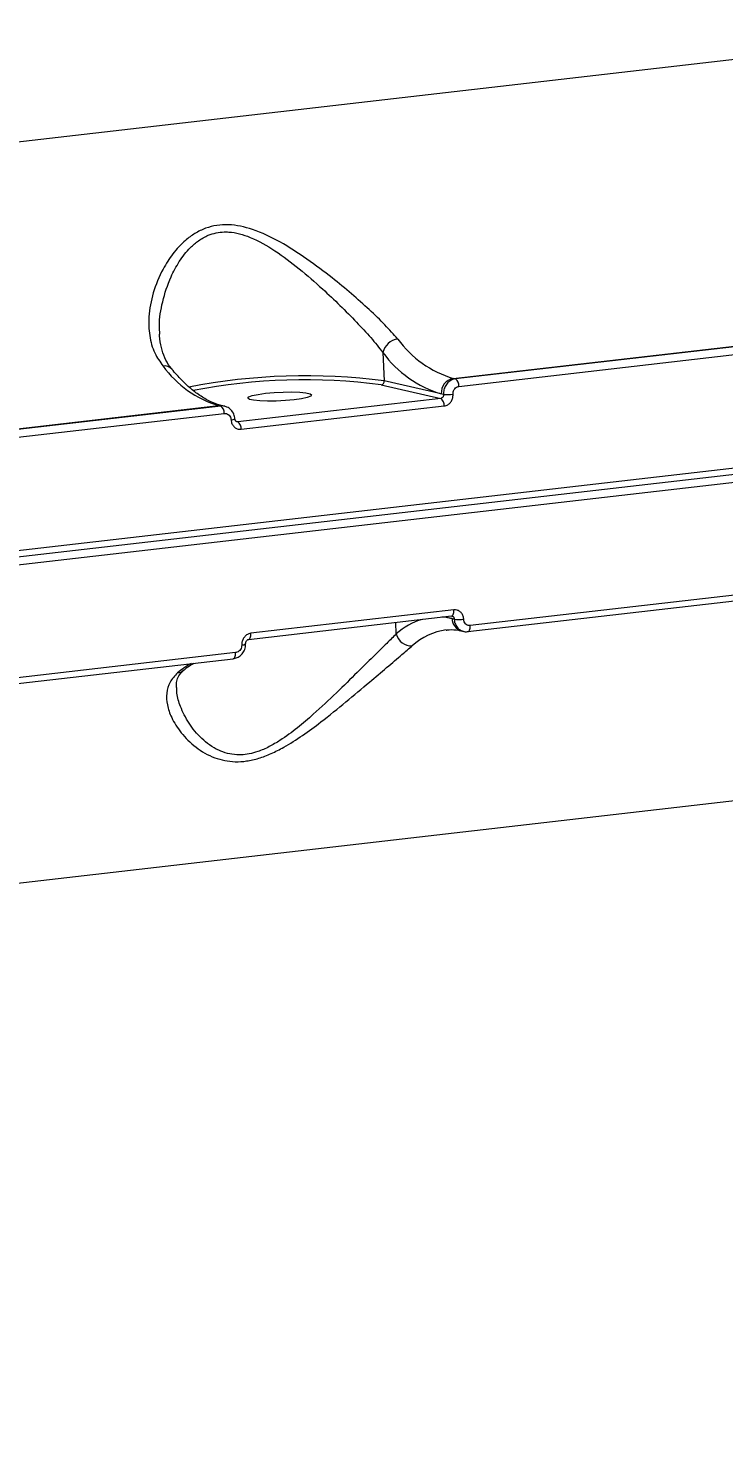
# Model space of a CAD drawing. Header units: millimetres. Extents: x -10881 to 8954, y -8695 to 5624.
# Drawn here: x 4304.5 to 4402.5, y -3540.2 to -3340.8 of the extents above; entities that cross this region are included whole.
import ezdxf

# ---------------------------------------------------------------- set-up
doc = ezdxf.new("R2010")
doc.units = ezdxf.units.MM
for name, color, linetype in [('DIKOM_ОБЪЕКТ', 7, 'Continuous'), ('DIKOM_РАЗМЕР_ЗОНА', 7, 'Continuous'), ('DIKOM_РАЗМЕР_ОБЪЕКТА', 7, 'Continuous')]:
    doc.layers.add(name, color=color, linetype=linetype)
doc.styles.add('style1', font='arial.ttf', dxfattribs={"width": 0.8})
doc.dimstyles.new('1-50', dxfattribs={"dimtxt": 300, "dimasz": 200, "dimexe": 100, "dimexo": 0, "dimgap": 100, "dimtad": 1, "dimtxsty": 'style1', "dimcen": 200, "dimclrd": 7, "dimclre": 7, "dimclrt": 7, "dimadec": 1, "dimazin": 2, "dimtfac": 1, "dimtmove": 0, "dimatfit": 2, "dimfxl": 0, "dimlwd": 25, "dimlwe": 18, "dimarcsym": 0})

# ---------------------------------------------------------------- blocks, each defined once
blk = doc.blocks.new('*D10')
at = {"layer": 'Defpoints', "color": 0, "transparency": 16777216}
for p in [(-7152.73, 2730.8), (7385.22, 911.28), (7385.22, -7693.77)]:
    blk.add_point(p, dxfattribs=at)
at = {"layer": 'DIKOM_РАЗМЕР_ОБЪЕКТА', "color": 7, "lineweight": 18, "transparency": 16777216}
for p, q in [((-7152.73, 2730.8), (-7152.73, -7793.77)), ((7385.22, 911.28), (7385.22, -7793.77))]:
    blk.add_line(p, q, dxfattribs=at)
at = {"layer": 'DIKOM_РАЗМЕР_ОБЪЕКТА', "color": 7, "lineweight": 25, "transparency": 16777216}
blk.add_line((-6952.73, -7693.77), (7185.22, -7693.77), dxfattribs=at)
at = {"layer": 'DIKOM_РАЗМЕР_ОБЪЕКТА', "color": 7, "transparency": 16777216}
for points in [[(-6952.73, -7660.43), (-6952.73, -7727.1), (-7152.73, -7693.77)], [(7185.22, -7660.43), (7185.22, -7727.1), (7385.22, -7693.77)]]:
    blk.add_solid(points, dxfattribs=at)
at = {"layer": 'DIKOM_РАЗМЕР_ОБЪЕКТА', "color": 7, "transparency": 16777216, "insert": (116.24, -7440.59), "char_height": 300, "attachment_point": 5, "style": 'style1'}
blk.add_mtext('14500', dxfattribs=at)
blk = doc.blocks.new('*D12')
at = {"layer": 'Defpoints', "color": 0, "transparency": 16777216}
for p in [(-9113.32, 3014.05), (8954.2, 2756.48), (8954.2, -8594.51)]:
    blk.add_point(p, dxfattribs=at)
at = {"layer": 'DIKOM_РАЗМЕР_ЗОНА', "color": 7, "lineweight": 18, "transparency": 16777216}
for p, q in [((-9113.32, 3014.05), (-9113.32, -8694.51)), ((8954.2, 2756.48), (8954.2, -8694.51))]:
    blk.add_line(p, q, dxfattribs=at)
at = {"layer": 'DIKOM_РАЗМЕР_ЗОНА', "color": 7, "lineweight": 25, "transparency": 16777216}
blk.add_line((-8913.32, -8594.51), (8754.2, -8594.51), dxfattribs=at)
at = {"layer": 'DIKOM_РАЗМЕР_ЗОНА', "color": 7, "transparency": 16777216}
for points in [[(-8913.32, -8561.18), (-8913.32, -8627.85), (-9113.32, -8594.51)], [(8754.2, -8561.18), (8754.2, -8627.85), (8954.2, -8594.51)]]:
    blk.add_solid(points, dxfattribs=at)
at = {"layer": 'DIKOM_РАЗМЕР_ЗОНА', "color": 7, "transparency": 16777216, "insert": (-79.56, -8341.34), "char_height": 300, "attachment_point": 5, "style": 'style1'}
blk.add_mtext('18000', dxfattribs=at)

msp = doc.modelspace()

# ---------------------------------------------------------------- linework, layer by layer
at = {"layer": 'DIKOM_ОБЪЕКТ', "color": 7, "linetype": 'Continuous', "lineweight": 15}
for p, q in [((4431.279, -3342.02), (4118.563, -3378.115)), ((4364.379, -3390.151), (4438.537, -3381.591)), ((4438.832, -3381.658), (4364.674, -3390.218)), ((4365.165, -3391.27), (4439.324, -3382.71)), ((4354.458, -3386.493), (4354.649, -3390.5)), ((4364.674, -3390.218), (4364.379, -3390.151)), ((4079.384, -3441.12), (4511.825, -3391.205)), ((4512.157, -3390.311), (4079.716, -3440.227)), ((4354.226, -3391.047), (4362.6, -3392.959)), ((4362.686, -3392.336), (4354.649, -3390.5)), ((4079.81, -3442.21), (4512.252, -3392.295)), ((4257.162, -3402.527), (4331.32, -3393.967)), ((4331.615, -3394.034), (4257.457, -3402.594)), ((4331.32, -3393.967), (4331.615, -3394.034)), ((4332.156, -3394.063), (4331.86, -3393.996)), ((4362.6, -3392.959), (4334.009, -3396.259)), ((4334.5, -3397.317), (4363.092, -3394.016)), ((4362.999, -3392.407), (4362.686, -3392.336)), ((4257.948, -3403.645), (4332.107, -3395.085)), ((4334.009, -3396.259), (4333.796, -3396.211)), ((4334.009, -3396.259), (4333.872, -3396.249)), ((4366.436, -3425.841), (4440.595, -3417.282)), ((4440.928, -3416.43), (4366.77, -3424.99)), ((4335.536, -3426.936), (4364.127, -3423.635)), ((4364.46, -3422.778), (4335.869, -3426.078)), ((4363.117, -3423.752), (4364.193, -3423.998)), ((4364.193, -3423.998), (4364.505, -3424.069)), ((4356.346, -3426.169), (4356.269, -3424.542)), ((4365.534, -3425.741), (4365.83, -3425.809)), ((4366.369, -3425.838), (4366.436, -3425.841)), ((4259.219, -3438.217), (4333.378, -3429.657)), ((4333.711, -3428.806), (4259.553, -3437.366)), ((4123.506, -3482.009), (4436.223, -3445.914))]:
    msp.add_line(p, q, dxfattribs=at)
at = {"layer": 'DIKOM_ОБЪЕКТ', "color": 7, "linetype": 'Continuous', "lineweight": 15, "flags": 128}
for points in [[(4337.92, -3392.238), (4339.134, -3392.126), (4340.413, -3392.06), (4341.653, -3392.045), (4342.752, -3392.084), (4343.624, -3392.172), (4344.196, -3392.303), (4344.422, -3392.465), (4344.285, -3392.647), (4343.795, -3392.832), (4342.991, -3393.006), (4341.94, -3393.156), (4340.726, -3393.268), (4339.447, -3393.334), (4338.208, -3393.348), (4337.108, -3393.31), (4336.236, -3393.221), (4335.664, -3393.091), (4335.438, -3392.928), (4335.575, -3392.747), (4336.066, -3392.561), (4336.869, -3392.387), (4337.92, -3392.238)], [(4331.86, -3393.996), (4331.671, -3393.965), (4331.32, -3393.967)], [(4364.193, -3423.998), (4363.158, -3423.824), (4362.77, -3423.792)], [(4364.127, -3423.635), (4364.144, -3423.633), (4364.223, -3423.598), (4364.295, -3423.527), (4364.356, -3423.424), (4364.405, -3423.293), (4364.439, -3423.137), (4364.458, -3422.964), (4364.46, -3422.778)], [(4335.531, -3426.936), (4335.552, -3426.933), (4335.632, -3426.898), (4335.704, -3426.827), (4335.765, -3426.725), (4335.814, -3426.593), (4335.848, -3426.438), (4335.867, -3426.264), (4335.869, -3426.078)], [(4366.436, -3425.841), (4366.453, -3425.839), (4366.532, -3425.804), (4366.604, -3425.734), (4366.665, -3425.632), (4366.714, -3425.502), (4366.748, -3425.347), (4366.767, -3425.175), (4366.77, -3424.99)], [(4333.378, -3429.657), (4333.394, -3429.655), (4333.473, -3429.62), (4333.545, -3429.55), (4333.606, -3429.448), (4333.655, -3429.318), (4333.69, -3429.163), (4333.708, -3428.991), (4333.711, -3428.806)]]:
    msp.add_lwpolyline(points, dxfattribs=at)
at = {"layer": 'DIKOM_ОБЪЕКТ', "color": 7, "linetype": 'Continuous', "lineweight": 15}
for centre, radius, start, end in [((4356.875, -3387.042), 2.479, 97.70691, 167.19347), ((4368.752, -3375.693), 15.105, 216.0673, 253.17049), ((4367.278, -3377.156), 15.86, 216.0673, 253.17049), ((4323.717, -3389.749), 1.368, 42.28003, 99.81129), ((4335.694, -3379.509), 15.105, 216.0673, 253.17049), ((4343.532, -3474.854), 85.083, 82.49221, 101.11955), ((4364.732, -3392.172), 2.052, 99.89732, 184.57321), ((4363.998, -3391.175), 1.171, 355.35069, 54.76163), ((4343.444, -3473.124), 82.782, 82.51615, 100.93842), ((4354.138, -3390.541), 0.513, 279.89732, 4.57321), ((4330.94, -3394.99), 1.171, 355.35069, 54.76163), ((4361.92, -3393.918), 1.175, 355.21162, 54.68796), ((4363.473, -3385.711), 6.713, 265.94668, 277.39035), ((4333.093, -3394.837), 1.142, 268.61052, 297.42104), ((4333.329, -3397.218), 1.175, 355.21162, 54.68796), ((4362.9, -3433.505), 9.837, 107.34664, 131.77943), ((4366.017, -3423.982), 1.824, 180.48946, 254.66591), ((4365.286, -3420.037), 4.107, 259.03356, 277.84189), ((4358.463, -3425.667), 2.176, 193.34976, 273.62628), ((4364.533, -3434.32), 8.787, 97.6039, 132.46608), ((4334.642, -3426.948), 0.77, 265.02374, 309.0062), ((4332.235, -3439.279), 10.145, 118.26855, 131.2754), ((4325.378, -3430.118), 1.545, 276.10493, 310.2635)]:
    msp.add_arc(centre, radius, start, end, dxfattribs=at)
for points, knots in [([(4512.71, -3390.163), (4512.608, -3388.163), (4512.315, -3382.362), (4511.721, -3372.739), (4510.883, -3361.296), (4509.904, -3349.842), (4508.785, -3338.387), (4507.529, -3326.94), (4506.135, -3315.509), (4504.605, -3304.103), (4502.94, -3292.73), (4501.141, -3281.399), (4499.209, -3270.118), (4497.147, -3258.896), (4494.955, -3247.741), (4492.635, -3236.662), (4490.189, -3225.667), (4487.619, -3214.764), (4484.927, -3203.962), (4482.114, -3193.268), (4479.183, -3182.69), (4476.136, -3172.238), (4472.975, -3161.917), (4469.702, -3151.737), (4466.321, -3141.704), (4462.834, -3131.826), (4459.242, -3122.112), (4455.549, -3112.567), (4451.758, -3103.199), (4447.871, -3094.016), (4443.892, -3085.023), (4439.822, -3076.229), (4435.666, -3067.638), (4431.426, -3059.259), (4427.106, -3051.097), (4422.708, -3043.158), (4418.236, -3035.448), (4413.694, -3027.974), (4409.083, -3020.74), (4404.409, -3013.752), (4399.674, -3007.016), (4394.882, -3000.536), (4390.036, -2994.318), (4385.141, -2988.366), (4380.198, -2982.684), (4375.213, -2977.278), (4370.189, -2972.15), (4365.129, -2967.306), (4360.037, -2962.749), (4354.918, -2958.482), (4349.775, -2954.509), (4344.612, -2950.834), (4339.432, -2947.458), (4334.241, -2944.385), (4329.041, -2941.617), (4323.838, -2939.154), (4318.635, -2937.011), (4313.894, -2935.304), (4310.892, -2934.453), (4309.621, -2934.092)], [0, 0, 0, 0, 0.009352, 0.0271207, 0.0448898, 0.0626588, 0.0804277, 0.0981966, 0.1159654, 0.1337343, 0.1515032, 0.1692722, 0.1870413, 0.2048104, 0.2225797, 0.2403492, 0.2581188, 0.2758886, 0.2936587, 0.3114291, 0.3291997, 0.3469707, 0.364742, 0.3825137, 0.4002858, 0.4180584, 0.4358315, 0.4536051, 0.4713793, 0.4891541, 0.5069295, 0.5247056, 0.5424824, 0.56026, 0.5780384, 0.5958176, 0.6135977, 0.6313787, 0.6491606, 0.6669434, 0.6847271, 0.7025116, 0.720297, 0.7380832, 0.7558699, 0.7736572, 0.7914447, 0.809232, 0.8270189, 0.8448047, 0.8625888, 0.8803707, 0.8981494, 0.9159239, 0.9336934, 0.9514566, 0.9692125, 0.9869601, 1, 1, 1, 1]), ([(4356.543, -3384.586), (4355.971, -3383.932), (4354.828, -3382.622), (4352.573, -3380.457), (4350.067, -3378.222), (4347.133, -3375.806), (4343.792, -3373.271), (4340.055, -3370.861), (4336.343, -3369.066), (4333.263, -3368.39), (4331.042, -3368.518), (4329.43, -3368.934), (4327.952, -3369.672), (4326.356, -3370.858), (4324.812, -3372.547), (4323.228, -3375.055), (4321.994, -3378.072), (4321.404, -3381.275), (4321.518, -3384.129), (4322.157, -3386.499), (4323.066, -3387.802), (4323.484, -3388.402)], [0, 0, 0, 0, 0.0554761, 0.1110246, 0.1664977, 0.2220062, 0.2900237, 0.3579634, 0.4226761, 0.4774073, 0.5052471, 0.5330944, 0.5627101, 0.5923749, 0.64043, 0.6885816, 0.7603261, 0.8320617, 0.8910003, 0.9498671, 1, 1, 1, 1]), ([(4323.058, -3383.883), (4323.026, -3383.504), (4322.9, -3382.042), (4323.363, -3379.296), (4324.351, -3376.216), (4325.729, -3373.63), (4327.06, -3371.902), (4328.479, -3370.677), (4330.023, -3369.795), (4331.531, -3369.467), (4333.032, -3369.499), (4334.271, -3369.706), (4336.497, -3370.467), (4339.372, -3372.123), (4342.736, -3374.677), (4345.769, -3377.326), (4348.454, -3379.87), (4350.743, -3382.188), (4352.835, -3384.448), (4353.912, -3385.805), (4354.458, -3386.493)], [0, 0, 0, 0, 0.0294318, 0.113615, 0.2000139, 0.2553445, 0.311802, 0.3446414, 0.3783624, 0.4266307, 0.4394889, 0.4696056, 0.5007252, 0.5750744, 0.6542834, 0.7356692, 0.8013298, 0.8681336, 0.9331476, 1, 1, 1, 1]), ([(4324.759, -3388.819), (4324.651, -3388.699), (4324.217, -3388.221), (4323.696, -3387.228), (4323.218, -3385.793), (4322.996, -3384.655), (4323.008, -3383.983), (4323.01, -3383.899)], [0, 0, 0, 0, 0.0913712, 0.3652844, 0.6562603, 0.9574091, 1, 1, 1, 1]), ([(4331.86, -3393.996), (4331.635, -3393.938), (4330.952, -3393.761), (4329.772, -3393.25), (4328.32, -3392.347), (4326.866, -3391.153), (4325.668, -3389.944), (4324.962, -3389.106), (4324.732, -3388.833)], [0, 0, 0, 0, 0.1024857, 0.3106736, 0.5124602, 0.7099156, 0.9056894, 1, 1, 1, 1]), ([(4364.674, -3390.218), (4364.543, -3390.243), (4364.213, -3390.305), (4363.724, -3390.6), (4363.295, -3391.101), (4363.02, -3391.731), (4363.006, -3392.182), (4362.999, -3392.407)], [0, 0, 0, 0, 0.1407273, 0.3554498, 0.5702908, 0.7851571, 1, 1, 1, 1]), ([(4364.337, -3392.368), (4364.339, -3392.255), (4364.344, -3392.029), (4364.479, -3391.713), (4364.691, -3391.461), (4364.935, -3391.313), (4365.1, -3391.282), (4365.165, -3391.27)], [0, 0, 0, 0, 0.21513871, 0.43017365, 0.64497936, 0.85947623, 1, 1, 1, 1]), ([(4332.238, -3394.09), (4332.229, -3394.085), (4332.04, -3393.993), (4331.823, -3394.014), (4331.615, -3394.034)], [0, 0, 0, 0, 0.0438712, 1, 1, 1, 1]), ([(4333.601, -3395.852), (4333.573, -3395.63), (4333.513, -3395.145), (4333.092, -3394.56), (4332.631, -3394.188), (4332.323, -3394.134), (4332.236, -3394.119)], [0, 0, 0, 0, 0.2765838, 0.6021572, 0.8887877, 1, 1, 1, 1]), ([(4362.999, -3392.407), (4362.999, -3392.464), (4363, -3392.578), (4362.938, -3392.737), (4362.835, -3392.863), (4362.715, -3392.937), (4362.632, -3392.953), (4362.6, -3392.959)], [0, 0, 0, 0, 0.21547407, 0.43064771, 0.64534848, 0.85958516, 1, 1, 1, 1]), ([(4363.092, -3394.016), (4363.19, -3393.998), (4363.437, -3393.951), (4363.803, -3393.729), (4364.122, -3393.352), (4364.325, -3392.877), (4364.333, -3392.538), (4364.337, -3392.368)], [0, 0, 0, 0, 0.14062014, 0.3550994, 0.56986808, 0.78488261, 1, 1, 1, 1]), ([(4332.107, -3395.085), (4332.208, -3395.085), (4332.41, -3395.084), (4332.689, -3395.224), (4332.907, -3395.453), (4333.033, -3395.721), (4333.056, -3395.905), (4333.065, -3395.978)], [0, 0, 0, 0, 0.21424003, 0.428583, 0.64317351, 0.85808196, 1, 1, 1, 1]), ([(4333.065, -3395.978), (4333.079, -3396.088), (4333.113, -3396.363), (4333.301, -3396.765), (4333.628, -3397.108), (4334.045, -3397.319), (4334.349, -3397.317), (4334.5, -3397.317)], [0, 0, 0, 0, 0.1418471, 0.3567284, 0.5713333, 0.7857186, 1, 1, 1, 1]), ([(4333.872, -3396.243), (4333.854, -3396.241), (4333.806, -3396.235), (4333.721, -3396.162), (4333.648, -3396.016), (4333.616, -3395.91), (4333.619, -3395.851), (4333.619, -3395.85)], [0, 0, 0, 0, 0.2166782, 0.5703129, 0.7842585, 0.9982153, 1, 1, 1, 1]), ([(4364.126, -3423.637), (4364.13, -3423.636), (4364.158, -3423.63), (4364.174, -3423.636), (4364.189, -3423.643)], [0, 0, 0, 0, 0.12646386, 1, 1, 1, 1]), ([(4364.189, -3423.641), (4364.195, -3423.641), (4364.251, -3423.644), (4364.343, -3423.702), (4364.445, -3423.811), (4364.498, -3423.943), (4364.503, -3424.033), (4364.505, -3424.069)], [0, 0, 0, 0, 0.0326154, 0.2962315, 0.5603633, 0.8251147, 1, 1, 1, 1]), ([(4365.847, -3424.106), (4365.837, -3423.997), (4365.812, -3423.723), (4365.638, -3423.325), (4365.323, -3422.984), (4364.914, -3422.775), (4364.611, -3422.777), (4364.46, -3422.778)], [0, 0, 0, 0, 0.1418471, 0.3567284, 0.5713333, 0.7857186, 1, 1, 1, 1]), ([(4364.505, -3424.069), (4364.519, -3424.214), (4364.556, -3424.579), (4364.793, -3425.106), (4365.21, -3425.573), (4365.579, -3425.718), (4365.762, -3425.789)], [0, 0, 0, 0, 0.1814602, 0.4563504, 0.7310723, 1, 1, 1, 1]), ([(4366.77, -3424.99), (4366.669, -3424.991), (4366.468, -3424.992), (4366.195, -3424.853), (4365.985, -3424.626), (4365.87, -3424.361), (4365.853, -3424.178), (4365.847, -3424.106)], [0, 0, 0, 0, 0.21424, 0.428583, 0.6431735, 0.858082, 1, 1, 1, 1]), ([(4356.346, -3426.169), (4355.915, -3426.598), (4354.981, -3427.528), (4353.095, -3429.38), (4350.729, -3431.716), (4347.926, -3434.465), (4345.095, -3437.14), (4342.429, -3439.429), (4340.339, -3440.984), (4338.442, -3442.1), (4336.595, -3442.912), (4335.023, -3443.226), (4333.608, -3443.214), (4332.519, -3443.041), (4330.742, -3442.382), (4328.804, -3440.941), (4327.034, -3438.751), (4325.946, -3436.546), (4325.419, -3434.839), (4325.422, -3433.985), (4325.422, -3433.726)], [0, 0, 0, 0, 0.0593354, 0.1285989, 0.1997455, 0.2839005, 0.3702706, 0.4255827, 0.4820214, 0.5148499, 0.5485596, 0.5968118, 0.6096657, 0.6397723, 0.6708816, 0.745206, 0.8243885, 0.9057472, 0.9713859, 1, 1, 1, 1]), ([(4335.869, -3426.078), (4335.771, -3426.097), (4335.522, -3426.144), (4335.151, -3426.365), (4334.822, -3426.739), (4334.604, -3427.21), (4334.585, -3427.547), (4334.575, -3427.715)], [0, 0, 0, 0, 0.1406201, 0.3550994, 0.5698681, 0.7848826, 1, 1, 1, 1]), ([(4363.354, -3425.646), (4363.504, -3425.619), (4364.069, -3425.518), (4364.796, -3425.591), (4365.387, -3425.711), (4365.534, -3425.741)], [0, 0, 0, 0, 0.2143107, 0.8040363, 1, 1, 1, 1]), ([(4365.762, -3425.789), (4365.766, -3425.791), (4365.948, -3425.88), (4366.161, -3425.859), (4366.369, -3425.838)], [0, 0, 0, 0, 0.0204681, 1, 1, 1, 1]), ([(4325.542, -3431.654), (4325.143, -3432.078), (4324.33, -3432.939), (4323.917, -3434.492), (4324.017, -3436.183), (4324.671, -3438.074), (4325.958, -3440.135), (4327.966, -3442.164), (4330.532, -3443.701), (4333.114, -3444.26), (4335.272, -3444.129), (4336.986, -3443.735), (4338.747, -3443.061), (4340.833, -3441.994), (4343.189, -3440.483), (4346.129, -3438.307), (4349.31, -3435.72), (4352.405, -3433.106), (4355.046, -3430.86), (4357.118, -3429.108), (4358.136, -3428.237), (4358.601, -3427.839)], [0, 0, 0, 0, 0.0545824, 0.1110311, 0.1659464, 0.2220128, 0.2890718, 0.3579604, 0.4226727, 0.4774036, 0.5047497, 0.5330995, 0.5623538, 0.592382, 0.6398889, 0.6885844, 0.7592835, 0.8320596, 0.8901594, 0.9498675, 1, 1, 1, 1]), ([(4333.376, -3429.639), (4333.563, -3429.608), (4333.975, -3429.538), (4334.529, -3429.139), (4334.951, -3428.544), (4335.143, -3427.967), (4335.112, -3427.631), (4335.104, -3427.547)], [0, 0, 0, 0, 0.1908692, 0.4220229, 0.6636595, 0.91555, 1, 1, 1, 1]), ([(4334.575, -3427.715), (4334.569, -3427.827), (4334.556, -3428.052), (4334.41, -3428.366), (4334.19, -3428.615), (4333.942, -3428.763), (4333.777, -3428.794), (4333.711, -3428.806)], [0, 0, 0, 0, 0.21513871, 0.43017365, 0.64497936, 0.85947623, 1, 1, 1, 1]), ([(4335.129, -3427.544), (4335.128, -3427.536), (4335.122, -3427.483), (4335.141, -3427.364), (4335.196, -3427.212), (4335.285, -3427.08), (4335.388, -3426.988), (4335.48, -3426.943), (4335.517, -3426.941), (4335.533, -3426.94)], [0, 0, 0, 0, 0.0278545, 0.183583, 0.344808, 0.5061098, 0.6757955, 0.8621578, 1, 1, 1, 1]), ([(4325.393, -3433.726), (4325.379, -3433.56), (4325.337, -3433.062), (4325.525, -3432.428), (4325.834, -3431.806), (4326.255, -3431.426), (4326.403, -3431.292)], [0, 0, 0, 0, 0.1586378, 0.4757159, 0.8148186, 1, 1, 1, 1]), ([(4326.383, -3431.291), (4326.589, -3431.119), (4327.066, -3430.719), (4327.544, -3430.451), (4327.816, -3430.299)], [0, 0, 0, 0, 0.4319988, 1, 1, 1, 1])]:
    msp.add_open_spline(points, degree=3, knots=knots, dxfattribs=at)

# ---------------------------------------------------------------- dimensions: what is measured, and where the dimension line sits
at = {"layer": 'DIKOM_РАЗМЕР_ЗОНА'}
dim = msp.add_linear_dim(base=(8954.2, -8594.513), p1=(-9113.319, 3014.045), p2=(8954.2, 2756.48), text='18000', dimstyle='1-50', dxfattribs=at)
dim.commit()
dim.dimension.update_dxf_attribs({"geometry": '*D12', "text_midpoint": (-79.559, -8594.513), "dimtype": 160})
at = {"layer": 'DIKOM_РАЗМЕР_ОБЪЕКТА'}
dim = msp.add_linear_dim(base=(7385.217, -7693.766), p1=(-7152.73, 2730.795), p2=(7385.217, 911.281), text='14500', dimstyle='1-50', dxfattribs=at)
dim.commit()
dim.dimension.update_dxf_attribs({"geometry": '*D10', "text_midpoint": (116.244, -7693.766), "dimtype": 160})

doc.saveas('drawing.dxf')
